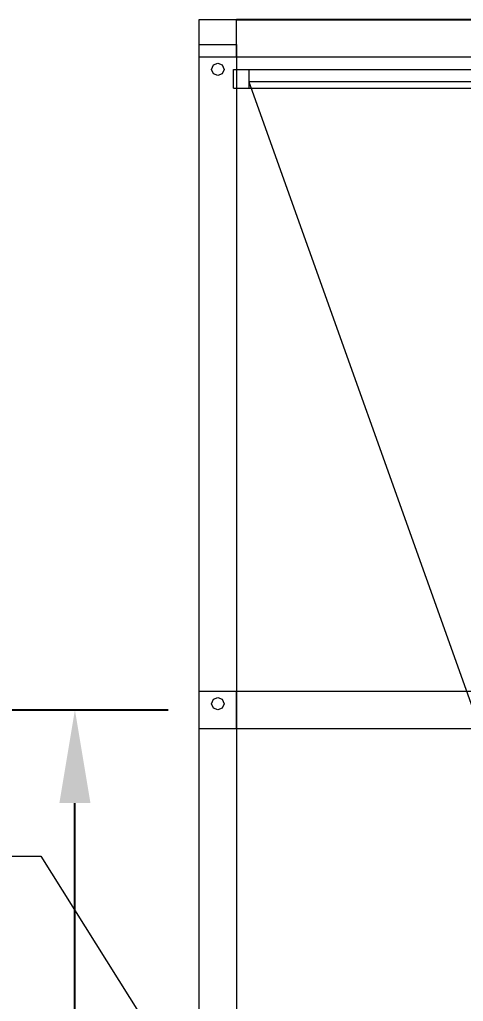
# Model space of a CAD drawing. Header units: millimetres. Extents: x -1970 to 59977, y -65068 to 6837.
# Drawn here: x 11301 to 12015, y 3021 to 4600 of the extents above; entities that cross this region are included whole.
import ezdxf

# ---------------------------------------------------------------- set-up
doc = ezdxf.new("R2010")
doc.units = ezdxf.units.MM
for name, color, linetype, lineweight in [('COTAS_P', 1, 'Continuous', 0), ('lateral_C01-mix', 7, 'Continuous', 0), ('lateral_dosificador', 7, 'Continuous', 0)]:
    doc.layers.add(name, color=color, linetype=linetype, lineweight=lineweight)
doc.dimstyles.new('R19_100', dxfattribs={"dimtxt": 250, "dimasz": 150, "dimexe": 150, "dimexo": 80, "dimgap": 100, "dimtad": 1, "dimtih": 1, "dimtoh": 1, "dimdsep": 46, "dimcen": 0.09, "dimadec": 0, "dimazin": 0, "dimtfac": 1, "dimtdec": 4, "dimtofl": 0, "dimtmove": 0, "dimatfit": 3, "dimfxl": 1, "dimtolj": 1, "dimtzin": 0, "dimarcsym": 0})

# ---------------------------------------------------------------- blocks, each defined once
blk = doc.blocks.new('*D2')
at = {"layer": 'COTAS_P', "color": 0, "lineweight": -2, "transparency": 16777216}
for p, q in [((11069.6, 3490.1), (11539.6, 3490.1)), ((11389.6, 150), (11389.6, 3340.1)), ((11069.6, 0), (11539.6, 0))]:
    blk.add_line(p, q, dxfattribs=at)
at = {"layer": 'COTAS_P', "color": 0, "transparency": 16777216}
for points in [[(11364.6, 3340.1), (11414.6, 3340.1), (11389.6, 3490.1)], [(11364.6, 150), (11414.6, 150), (11389.6, 0)]]:
    blk.add_solid(points, dxfattribs=at)
at = {"layer": 'Defpoints', "color": 0, "transparency": 16777216}
for p in [(10989.6, 3490.1), (11389.6, 3490.1), (10989.6, 0)]:
    blk.add_point(p, dxfattribs=at)
blk = doc.blocks.new('*D17')
at = {"layer": 'COTAS_P', "color": 0, "lineweight": -2, "transparency": 16777216}
for p, q in [((11649.5, 4600), (12419.5, 4600)), ((12269.5, 2150), (12269.5, 4450)), ((11649.5, 2000), (12419.5, 2000))]:
    blk.add_line(p, q, dxfattribs=at)
at = {"layer": 'COTAS_P', "color": 0, "transparency": 16777216}
for points in [[(12244.5, 4450), (12294.5, 4450), (12269.5, 4600)], [(12244.5, 2150), (12294.5, 2150), (12269.5, 2000)]]:
    blk.add_solid(points, dxfattribs=at)
at = {"layer": 'Defpoints', "color": 0, "transparency": 16777216}
for p in [(11569.5, 4600), (12269.5, 4600), (11569.5, 2000)]:
    blk.add_point(p, dxfattribs=at)

msp = doc.modelspace()

# ---------------------------------------------------------------- linework, layer by layer
at = {"layer": 'lateral_C01-mix'}
for p, q in [((11184.61, 3255.056), (11334.61, 3255.056)), ((11334.61, 3255.056), (11494.529, 3000))]:
    msp.add_line(p, q, dxfattribs=at)
at = {"layer": 'lateral_dosificador'}
for p, q in [((11589.529, 4600), (11649.529, 4600)), ((11589.529, 4540), (11589.529, 4600)), ((11649.529, 4600), (13189.529, 4600)), ((11649.529, 4540), (11649.529, 4600)), ((11589.529, 4560), (11649.529, 4560)), ((11589.529, 2020), (11589.529, 4560)), ((11649.529, 4560), (11649.529, 2020)), ((11589.529, 4540), (11649.529, 4540)), ((11649.529, 4540), (13189.529, 4540)), ((11609.529, 4520), (11612.457, 4527.071)), ((11612.457, 4512.929), (11609.529, 4520)), ((11612.457, 4527.071), (11619.529, 4530)), ((11619.529, 4530), (11626.6, 4527.071)), ((11626.6, 4527.071), (11629.529, 4520)), ((11629.529, 4520), (11626.6, 4512.929)), ((11644.529, 4520), (13194.529, 4520)), ((11644.529, 4490), (11644.529, 4520)), ((11644.529, 4520), (11669.529, 4520)), ((11669.529, 4520), (11669.529, 4490)), ((11619.529, 4510), (11612.457, 4512.929)), ((11626.6, 4512.929), (11619.529, 4510)), ((13169.529, 4500), (11669.529, 4500)), ((11669.529, 4500), (12169.529, 3100)), ((11644.529, 4490), (13194.529, 4490)), ((11644.529, 4490), (11669.529, 4490)), ((11589.529, 3520), (11649.529, 3520)), ((11589.529, 3460), (11589.529, 3520)), ((11609.529, 3500), (11612.457, 3507.071)), ((11612.457, 3507.071), (11619.529, 3510)), ((11619.529, 3510), (11626.6, 3507.071)), ((11626.6, 3507.071), (11629.529, 3500)), ((11649.529, 3520), (13189.529, 3520)), ((11649.529, 3460), (11649.529, 3520)), ((11612.457, 3492.929), (11609.529, 3500)), ((11619.529, 3490), (11612.457, 3492.929)), ((11626.6, 3492.929), (11619.529, 3490)), ((11629.529, 3500), (11626.6, 3492.929)), ((11589.529, 3460), (11649.529, 3460)), ((11649.529, 3460), (13189.529, 3460))]:
    msp.add_line(p, q, dxfattribs=at)

# ---------------------------------------------------------------- dimensions: what is measured, and where the dimension line sits
at = {"layer": 'COTAS_P'}
for p1, p2, distance, picture, middle in [((11569.529, 2000), (11569.529, 4600), -700, '*D17', (12269.529, 3300)), ((10989.61, 0), (10989.61, 3490.056), -400, '*D2', (11389.61, 1745.028))]:
    dim = msp.add_aligned_dim(p1=p1, p2=p2, distance=distance, text='<> P', dimstyle='R19_100', dxfattribs=at)
    dim.commit()
    dim.dimension.update_dxf_attribs({"geometry": picture, "text_midpoint": middle})

doc.saveas('drawing.dxf')
